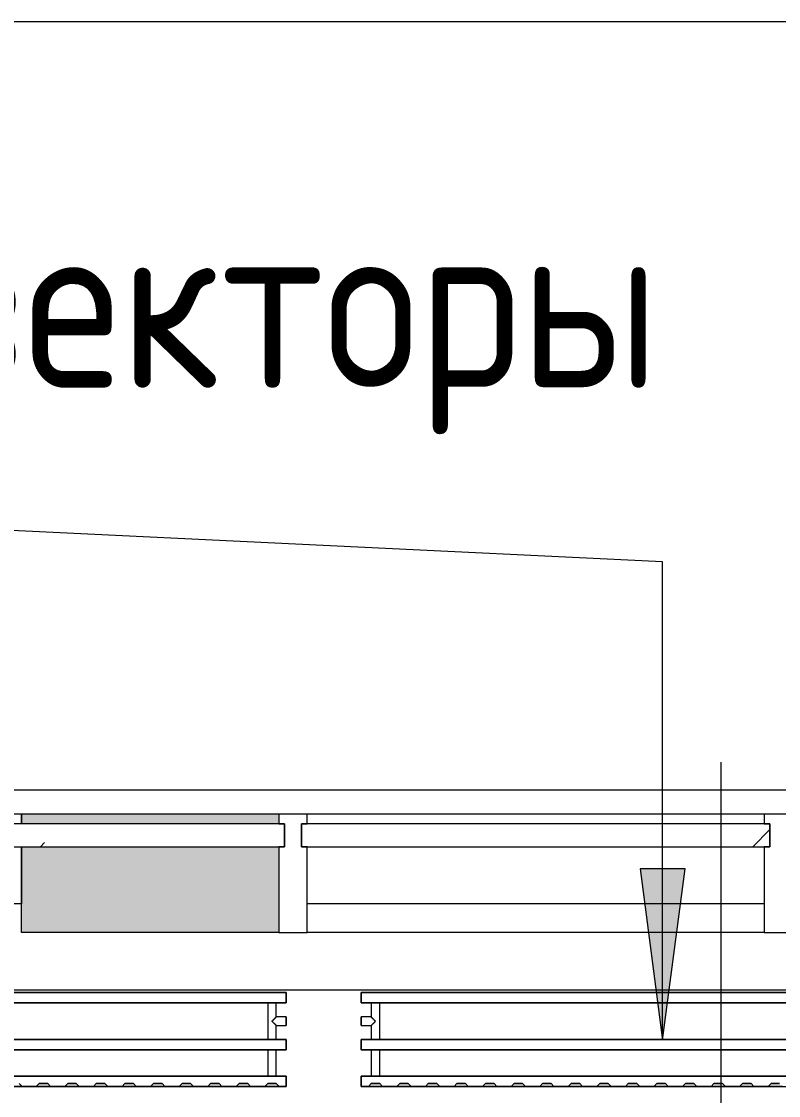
# Model space of a CAD drawing. Header units: millimetres. Extents: x -7229 to 193500, y -8553 to 29000.
# Drawn here: x 147058 to 148383, y 26815 to 28695 of the extents above; entities that cross this region are included whole.
import ezdxf

# ---------------------------------------------------------------- set-up
doc = ezdxf.new("R2010")
doc.units = ezdxf.units.MM
doc.linetypes.add('Осевая', pattern=[15875, 3175, -2381.25, 7937.5, -2381.25])
doc.layers.add('A-FLOR-3', color=7, linetype='Continuous', lineweight=9, true_color=0xaaaaaa)
doc.layers.add('A-GLAZ-CWMG-4', color=7, linetype='Continuous', lineweight=9, true_color=0x383e42)
for name, color, linetype, lineweight in [('A-GLAZ-CURT-2', 7, 'Continuous', 9), ('A-GLAZ-CWMG-3', 7, 'Continuous', 9), ('A-WALL-1', 7, 'Continuous', 9), ('G-ANNO-TEXT', 7, 'Continuous', 9), ('M-EQPM-2', 7, 'Continuous', 9), ('Оси', 7, 'Continuous', 9), ('Оси-2', 7, 'Осевая', 9)]:
    doc.layers.add(name, color=color, linetype=linetype, lineweight=lineweight)
doc.styles.add('GOST Common_1', font='GOST_Common.ttf', dxfattribs={"width": 0.9, "height": 300})

# ---------------------------------------------------------------- blocks, each defined once
blk = doc.blocks.new('Системная панель - Стекло - 40мм-22856068-План зашивки приборов отопления в осях 1-12')
at = {"layer": 'A-GLAZ-CURT-2'}
h = blk.add_hatch(dxfattribs=at)
h.set_pattern_fill('FP_139', color=256, style=0, pattern_type=2)
h.set_pattern_definition([(45, (-11435.13, -27190), (-282.8427, 282.8427), [200, -600]), (45, (-11635.13, -27290), (-282.8427, 282.8427), [600, -200]), (45, (-11235.13, -27390), (-282.8427, 282.8427), [200, -600])])
h.paths.add_polyline_path([(359.7, -40), (410.1, -40), (410.1, 0), (-410.1, 0), (-410.1, -40), (-50.1, -40)])
for p, q in [((410.1, 0), (-410.1, 0)), ((-410.1, 0), (-410.1, -40)), ((410.1, -40), (410.1, 0)), ((-410.1, -40), (410.1, -40))]:
    blk.add_line(p, q, dxfattribs=at)
blk = doc.blocks.new('Системная панель - Стекло - 40мм-V142-План зашивки приборов отопления в осях 1-12')
at = {"layer": 'A-GLAZ-CURT-2'}
h = blk.add_hatch(dxfattribs=at)
h.set_pattern_fill('FP_140', color=256, style=0, pattern_type=2)
h.set_pattern_definition([(45, (-12285.26, -27190), (-282.8427, 282.8427), [200, -600]), (45, (-12485.26, -27290), (-282.8427, 282.8427), [600, -200]), (45, (-12085.26, -27390), (-282.8427, 282.8427), [200, -600])])
h.paths.add_polyline_path([(410, -40), (410, 0), (-410, 0), (-410, -40), (400, -40)])
for p, q in [((410, 0), (-410, 0)), ((-410, 0), (-410, -40)), ((410, -40), (410, 0)), ((-410, -40), (410, -40))]:
    blk.add_line(p, q, dxfattribs=at)
blk = doc.blocks.new('Прямоугольный импост - Импост структурный с накладкой - 160мм-23251633-План зашивки приборов отопления в осях 1-12')
at = {"layer": 'A-GLAZ-CWMG-3'}
for p, q in [((11285, 27307), (10935, 27307)), ((11285, 27307), (11285, 27290)), ((11285, 27250), (11285, 27150)), ((11285, 27150), (10935, 27150))]:
    blk.add_line(p, q, dxfattribs=at)
blk = doc.blocks.new('Прямоугольный импост - Импост структурный с накладкой - 190мм-23251634-План зашивки приборов отопления в осях 1-12')
at = {"layer": 'A-GLAZ-CWMG-4'}
for points in [[(11694.9, 27290), (11735.3, 27290), (11735.3, 27307), (11285, 27307), (11285, 27290)], [(11694.9, 27100), (11735.3, 27100), (11735.3, 27250), (11285, 27250), (11285, 27100)]]:
    blk.add_hatch(color=256, dxfattribs=at).paths.add_polyline_path(points)
at = {"layer": 'A-GLAZ-CWMG-3'}
for p, q in [((11285, 27290), (11285, 27307)), ((11735.3, 27307), (11285, 27307)), ((11285, 27100), (11285, 27250)), ((11735.3, 27100), (11285, 27100))]:
    blk.add_line(p, q, dxfattribs=at)
blk = doc.blocks.new('Прямоугольный импост - Импост структурный с накладкой - 160мм-20149069-План зашивки приборов отопления в осях 1-12')
at = {"layer": 'A-GLAZ-CWMG-3'}
for p, q in [((9185, 27307), (8385, 27307)), ((9185, 27150), (8385, 27150))]:
    blk.add_line(p, q, dxfattribs=at)
blk = doc.blocks.new('Прямоугольный импост - Импост структурный с накладкой - 190мм-20153693-План зашивки приборов отопления в осях 1-12')
at = {"layer": 'A-GLAZ-CWMG-3'}
for p, q in [((-25, 40), (-25, 190)), ((-25, 190), (25, 190)), ((25, 190), (25, 40)), ((-15, 40), (-25, 40)), ((-15, 0), (-15, 40)), ((15, 40), (15, 0)), ((25, 40), (15, 40)), ((-25, -17), (-25, 0)), ((-25, 0), (-15, 0)), ((15, 0), (25, 0)), ((25, 0), (25, -17)), ((25, -17), (-25, -17))]:
    blk.add_line(p, q, dxfattribs=at)
blk = doc.blocks.new('radiator_prado_classic_z_tip_30_po exemplyaru - Classic Z Тип 30-500-30677905-План зашивки приборов отопления в осях 1-12')
at = {"layer": 'M-EQPM-2'}
for p, q in [((1800, 228), (0, 228)), ((1062.5, 228), (1087.5, 228)), ((1087.5, 228), (1062.5, 228)), ((1062.5, 228), (1087.5, 228)), ((1082.5, 223), (1087.5, 228)), ((1087.5, 228), (1082.5, 223)), ((1087.5, 228), (1112.5, 228)), ((1112.5, 228), (1137.5, 228)), ((1137.5, 228), (1112.5, 228)), ((1112.5, 228), (1137.5, 228)), ((1112.5, 228), (1117.5, 223)), ((1112.5, 228), (1117.5, 223)), ((1132.5, 223), (1137.5, 228)), ((1137.5, 228), (1132.5, 223)), ((1137.5, 228), (1162.5, 228)), ((1162.5, 228), (1187.5, 228)), ((1187.5, 228), (1162.5, 228)), ((1162.5, 228), (1187.5, 228)), ((1162.5, 228), (1167.5, 223)), ((1162.5, 228), (1167.5, 223)), ((1182.5, 223), (1187.5, 228)), ((1187.5, 228), (1182.5, 223)), ((1187.5, 228), (1212.5, 228)), ((1212.5, 228), (1237.5, 228)), ((1237.5, 228), (1212.5, 228)), ((1212.5, 228), (1237.5, 228)), ((1212.5, 228), (1217.5, 223)), ((1212.5, 228), (1217.5, 223)), ((1232.5, 223), (1237.5, 228)), ((1237.5, 228), (1232.5, 223)), ((1237.5, 228), (1262.5, 228)), ((1262.5, 228), (1287.5, 228)), ((1287.5, 228), (1262.5, 228)), ((1262.5, 228), (1287.5, 228)), ((1262.5, 228), (1267.5, 223)), ((1262.5, 228), (1267.5, 223)), ((1282.5, 223), (1287.5, 228)), ((1287.5, 228), (1282.5, 223)), ((1287.5, 228), (1312.2, 228)), ((1312.5, 228), (1337.5, 228)), ((1337.5, 228), (1312.5, 228)), ((1312.5, 228), (1337.5, 228)), ((1312.5, 228), (1317.5, 223)), ((1312.5, 228), (1317.5, 223)), ((1332.5, 223), (1337.5, 228)), ((1337.5, 228), (1332.5, 223)), ((1337.5, 228), (1362.5, 228)), ((1362.5, 228), (1387.5, 228)), ((1387.5, 228), (1362.5, 228)), ((1362.5, 228), (1387.5, 228)), ((1362.5, 228), (1367.5, 223)), ((1362.5, 228), (1367.5, 223)), ((1382.5, 223), (1387.5, 228)), ((1387.5, 228), (1382.5, 223)), ((1387.5, 228), (1412.5, 228)), ((1412.5, 228), (1437.5, 228)), ((1437.5, 228), (1412.5, 228)), ((1412.5, 228), (1437.5, 228)), ((1412.5, 228), (1417.5, 223)), ((1412.5, 228), (1417.5, 223)), ((1432.5, 223), (1437.5, 228)), ((1437.5, 228), (1432.5, 223)), ((1437.5, 228), (1462.5, 228)), ((1462.5, 228), (1487.5, 228)), ((1487.5, 228), (1462.5, 228)), ((1462.5, 228), (1487.5, 228)), ((1462.5, 228), (1467.5, 223)), ((1462.5, 228), (1467.5, 223)), ((1482.5, 223), (1487.5, 228)), ((1487.5, 228), (1482.5, 223)), ((1487.5, 228), (1512.5, 228)), ((1512.5, 228), (1537.5, 228)), ((1537.5, 228), (1512.5, 228)), ((1512.5, 228), (1537.5, 228)), ((1512.5, 228), (1517.5, 223)), ((1512.5, 228), (1517.5, 223)), ((1532.5, 223), (1537.5, 228)), ((1537.5, 228), (1532.5, 223)), ((1537.5, 228), (1562.5, 228)), ((1562.5, 228), (1587.5, 228)), ((1587.5, 228), (1562.5, 228)), ((1562.5, 228), (1587.5, 228)), ((1562.5, 228), (1567.5, 223)), ((1562.5, 228), (1567.5, 223)), ((1582.5, 223), (1587.5, 228)), ((1587.5, 228), (1582.5, 223)), ((1587.5, 228), (1612.5, 228)), ((1612.5, 228), (1637.5, 228)), ((1637.5, 228), (1612.5, 228)), ((1612.5, 228), (1637.5, 228)), ((1612.5, 228), (1617.5, 223)), ((1612.5, 228), (1617.5, 223)), ((1632.5, 223), (1637.5, 228)), ((1637.5, 228), (1632.5, 223)), ((1637.5, 228), (1662.5, 228)), ((1662.5, 228), (1687.5, 228)), ((1687.5, 228), (1662.5, 228)), ((1662.5, 228), (1687.5, 228)), ((1662.5, 228), (1667.5, 223)), ((1662.5, 228), (1667.5, 223)), ((1682.5, 223), (1687.5, 228)), ((1687.5, 228), (1682.5, 223)), ((1687.5, 228), (1712.5, 228)), ((1712.5, 228), (1737.5, 228)), ((1737.5, 228), (1712.5, 228)), ((1712.5, 228), (1737.5, 228)), ((1712.5, 228), (1717.5, 223)), ((1712.5, 228), (1717.5, 223)), ((1732.5, 223), (1737.5, 228)), ((1737.5, 228), (1732.5, 223)), ((1737.5, 228), (1762.5, 228)), ((1762.5, 228), (1787.5, 228)), ((1787.5, 228), (1762.5, 228)), ((1762.5, 228), (1787.5, 228)), ((1762.5, 228), (1767.5, 223)), ((1762.5, 228), (1767.5, 223)), ((1782.5, 223), (1787.5, 228)), ((1787.5, 228), (1782.5, 223)), ((1787.5, 228), (1800, 228)), ((1800, 210), (1800, 228)), ((1800, 228), (1800, 210)), ((0, 210), (1800, 210)), ((1767.5, 210), (32.5, 210)), ((1082.5, 223), (1067.5, 223)), ((1067.5, 223), (1082.5, 223)), ((1132.5, 223), (1117.5, 223)), ((1117.5, 223), (1132.5, 223)), ((1182.5, 223), (1167.5, 223)), ((1167.5, 223), (1182.5, 223)), ((1232.5, 223), (1217.5, 223)), ((1217.5, 223), (1232.5, 223)), ((1282.5, 223), (1267.5, 223)), ((1267.5, 223), (1282.5, 223)), ((1332.5, 223), (1317.5, 223)), ((1317.5, 223), (1332.5, 223)), ((1382.5, 223), (1367.5, 223)), ((1367.5, 223), (1382.5, 223)), ((1432.5, 223), (1417.5, 223)), ((1417.5, 223), (1432.5, 223)), ((1482.5, 223), (1467.5, 223)), ((1467.5, 223), (1482.5, 223)), ((1532.5, 223), (1517.5, 223)), ((1517.5, 223), (1532.5, 223)), ((1582.5, 223), (1567.5, 223)), ((1567.5, 223), (1582.5, 223)), ((1632.5, 223), (1617.5, 223)), ((1617.5, 223), (1632.5, 223)), ((1682.5, 223), (1667.5, 223)), ((1667.5, 223), (1682.5, 223)), ((1732.5, 223), (1717.5, 223)), ((1717.5, 223), (1732.5, 223)), ((1782.5, 223), (1767.5, 223)), ((1767.5, 223), (1782.5, 223)), ((1767.5, 210), (1767.5, 164)), ((1767.5, 210), (1767.5, 164)), ((1782.5, 210), (1767.5, 210)), ((1767.5, 210), (1782.5, 210)), ((1776.9, 210), (1767.5, 210)), ((1767.5, 210), (1782.5, 210)), ((1781.5, 210), (1768.5, 210)), ((1780.3, 210), (1776.9, 210)), ((1781.5, 210), (1780.3, 210)), ((1782.2, 210), (1781.5, 210)), ((1782.5, 210), (1782.2, 210)), ((1782.5, 164), (1782.5, 210)), ((1782.5, 164), (1782.5, 210)), ((1800, 210), (1782.5, 210)), ((1800, 164), (0, 164)), ((32.5, 164), (1767.5, 164)), ((1782.5, 164), (1767.5, 164)), ((1767.5, 164), (1768.5, 164)), ((1767.8, 164), (1767.5, 164)), ((1767.5, 164), (1782.5, 164)), ((1768.5, 164), (1767.8, 164)), ((1768.5, 164), (1782.5, 164)), ((1776.9, 164), (1768.5, 164)), ((1768.5, 164), (1781.5, 164)), ((1782.5, 164), (1776.9, 164)), ((1782.5, 164), (1800, 164)), ((1800, 146), (1800, 164)), ((1800, 164), (1800, 146)), ((0, 146), (1800, 146)), ((1767.5, 146), (32.5, 146)), ((1767.5, 146), (1767.5, 82)), ((1767.5, 146), (1767.5, 82)), ((1767.5, 146), (1782.5, 146)), ((1776.9, 146), (1767.5, 146)), ((1767.5, 146), (1780.3, 146)), ((1782.5, 146), (1767.5, 146)), ((1781.5, 146), (1768.5, 146)), ((1782.5, 146), (1776.9, 146)), ((1780.3, 146), (1781.5, 146)), ((1781.5, 146), (1782.5, 146)), ((1782.5, 121.5), (1782.5, 146)), ((1782.5, 121.5), (1782.5, 146)), ((1800, 146), (1782.5, 146)), ((1800, 121.5), (1782.5, 121.5)), ((1800, 121.5), (1782.5, 121.5)), ((1800, 121.5), (1800, 106.5)), ((1800, 121.2), (1800, 121.5)), ((1800, 121.5), (1800, 121.2)), ((1800, 121.2), (1800, 121.5)), ((1800, 106.8), (1800, 121.2)), ((1800, 121.2), (1800, 117.8)), ((1800, 106.8), (1800, 121.2)), ((1800, 117.8), (1800, 108.7)), ((1782.5, 82), (1782.5, 106.5)), ((1782.5, 106.5), (1800, 106.5)), ((1782.5, 82), (1782.5, 106.5)), ((1782.5, 106.5), (1800, 106.5)), ((1800, 108.7), (1800, 106.8)), ((1800, 106.5), (1800, 106.8)), ((1800, 106.8), (1800, 106.5)), ((1800, 106.5), (1800, 106.8)), ((1800, 82), (0, 82)), ((32.5, 82), (1767.5, 82)), ((1782.5, 82), (1767.5, 82)), ((1767.5, 82), (1773.1, 82)), ((1782.2, 82), (1767.5, 82)), ((1767.5, 82), (1782.5, 82)), ((1768.5, 82), (1781.5, 82)), ((1773.1, 82), (1780.3, 82)), ((1780.3, 82), (1782.5, 82)), ((1782.5, 82), (1782.2, 82)), ((1782.5, 82), (1800, 82)), ((1800, 64), (1800, 82)), ((1800, 82), (1800, 64)), ((1800, 64), (0, 64)), ((0, 64), (1800, 64))]:
    blk.add_line(p, q, dxfattribs=at)
for points, knots in [([(1775, 114), (1775.5, 114.5), (1776.4, 115.4), (1777.6, 116.6), (1778.4, 117.4), (1778.9, 117.9), (1779.2, 118.2), (1779.5, 118.5), (1779.8, 118.8), (1780.1, 119.2), (1780.4, 119.4), (1780.7, 119.7), (1781, 120), (1781.3, 120.3), (1781.5, 120.5), (1781.7, 120.7), (1781.9, 120.9), (1782.1, 121.1), (1782.2, 121.2), (1782.3, 121.3), (1782.5, 121.5), (1782.5, 121.5), (1782.5, 121.5)], [0, 0, 0, 0, 0.142857, 0.285714, 0.357143, 0.392857, 0.428571, 0.464286, 0.5, 0.535714, 0.571429, 0.607143, 0.642857, 0.678571, 0.714286, 0.75, 0.785714, 0.821429, 0.857143, 0.892857, 0.928571, 1, 1, 1, 1]), ([(1782.5, 106.5), (1782.5, 106.5), (1782.5, 106.5), (1782.3, 106.7), (1782.2, 106.8), (1782.1, 106.9), (1781.9, 107.1), (1781.7, 107.3), (1781.5, 107.5), (1781.3, 107.7), (1781, 108), (1780.7, 108.3), (1780.4, 108.6), (1780.1, 108.8), (1779.7, 109.3), (1779.3, 109.7), (1778.9, 110.1), (1778.4, 110.6), (1777.6, 111.4), (1776.4, 112.6), (1775.5, 113.5), (1775, 114)], [0, 0, 0, 0, 0.071429, 0.107143, 0.142857, 0.178571, 0.214286, 0.25, 0.285714, 0.321429, 0.357143, 0.392857, 0.428571, 0.464286, 0.5, 0.571429, 0.607143, 0.642857, 0.714286, 0.857143, 1, 1, 1, 1]), ([(1782.2, 121.2), (1782.2, 121.2), (1782.1, 121.1), (1781.9, 120.9), (1781.7, 120.7), (1781.5, 120.5), (1781.3, 120.3), (1781, 120), (1780.7, 119.7), (1780.4, 119.4), (1780.1, 119.2), (1779.7, 118.7), (1779.3, 118.3), (1778.9, 117.9), (1778.4, 117.4), (1777.6, 116.6), (1776.9, 115.9), (1776.4, 115.4)], [0.1428571, 0.1428571, 0.1428571, 0.1428571, 0.1785714, 0.2142857, 0.25, 0.2857143, 0.3214286, 0.3571429, 0.3928571, 0.4285714, 0.4642857, 0.5, 0.5714286, 0.6071429, 0.6428571, 0.7142857, 0.8571429, 0.8571429, 0.8571429, 0.8571429]), ([(1776.4, 115.4), (1776.9, 115.9), (1777.6, 116.6), (1778.4, 117.4), (1778.9, 117.9), (1779.2, 118.2), (1779.5, 118.5), (1779.8, 118.8), (1780.1, 119.2), (1780.4, 119.4), (1780.7, 119.7), (1781, 120), (1781.3, 120.3), (1781.5, 120.5), (1781.7, 120.7), (1781.9, 120.9), (1782.1, 121.1), (1782.2, 121.2), (1782.2, 121.2)], [0.1428571, 0.1428571, 0.1428571, 0.1428571, 0.2857143, 0.3571429, 0.3928571, 0.4285714, 0.4642857, 0.5, 0.5357143, 0.5714286, 0.6071429, 0.6428571, 0.6785714, 0.7142857, 0.75, 0.7857143, 0.8214286, 0.8571429, 0.8571429, 0.8571429, 0.8571429]), ([(1781.5, 120.5), (1781.4, 120.4), (1781.3, 120.3), (1781, 120), (1780.7, 119.7), (1780.4, 119.4), (1780.1, 119.2), (1779.7, 118.7), (1779.3, 118.3), (1778.9, 117.9), (1778.4, 117.4), (1777.6, 116.6), (1776.9, 115.9), (1776.4, 115.4)], [0.2857143, 0.2857143, 0.2857143, 0.2857143, 0.3214286, 0.3571429, 0.3928571, 0.4285714, 0.4642857, 0.5, 0.5714286, 0.6071429, 0.6428571, 0.7142857, 0.8571429, 0.8571429, 0.8571429, 0.8571429]), ([(1782.5, 121.5), (1782.5, 121.5), (1782.5, 121.5), (1782.3, 121.3), (1782.3, 121.3), (1782.2, 121.2)], [0, 0, 0, 0, 0.0714286, 0.1071429, 0.1428571, 0.1428571, 0.1428571, 0.1428571]), ([(1782.5, 121.5), (1782.5, 121.5), (1782.5, 121.5), (1782.3, 121.3), (1782.3, 121.3), (1782.2, 121.2)], [0, 0, 0, 0, 0.0714286, 0.1071429, 0.1428571, 0.1428571, 0.1428571, 0.1428571]), ([(1782.2, 121.2), (1782.3, 121.3), (1782.3, 121.3), (1782.5, 121.5), (1782.5, 121.5), (1782.5, 121.5)], [0.8571429, 0.8571429, 0.8571429, 0.8571429, 0.8928571, 0.9285714, 1, 1, 1, 1]), ([(1777.9, 111.1), (1778.1, 110.9), (1778.4, 110.6), (1778.9, 110.1), (1779.2, 109.8), (1779.5, 109.5), (1779.8, 109.2), (1780.1, 108.8), (1780.4, 108.6), (1780.7, 108.3), (1781, 108), (1781.3, 107.7), (1781.5, 107.5), (1781.7, 107.3), (1781.9, 107.1), (1782.1, 106.9), (1782.2, 106.8), (1782.2, 106.8)], [0.2857143, 0.2857143, 0.2857143, 0.2857143, 0.3571429, 0.3928571, 0.4285714, 0.4642857, 0.5, 0.5357143, 0.5714286, 0.6071429, 0.6428571, 0.6785714, 0.7142857, 0.75, 0.7857143, 0.8214286, 0.8571429, 0.8571429, 0.8571429, 0.8571429]), ([(1777.9, 111.1), (1778.1, 110.9), (1778.4, 110.6), (1778.9, 110.1), (1779.2, 109.8), (1779.5, 109.5), (1779.8, 109.2), (1780.1, 108.8), (1780.4, 108.6), (1780.7, 108.3), (1781, 108), (1781.3, 107.7), (1781.5, 107.5), (1781.7, 107.3), (1781.9, 107.1), (1782.1, 106.9), (1782.2, 106.8), (1782.2, 106.8)], [0.2857143, 0.2857143, 0.2857143, 0.2857143, 0.3571429, 0.3928571, 0.4285714, 0.4642857, 0.5, 0.5357143, 0.5714286, 0.6071429, 0.6428571, 0.6785714, 0.7142857, 0.75, 0.7857143, 0.8214286, 0.8571429, 0.8571429, 0.8571429, 0.8571429]), ([(1782.2, 106.8), (1782.2, 106.8), (1782.1, 106.9), (1781.9, 107.1), (1781.7, 107.3), (1781.5, 107.5), (1781.3, 107.7), (1781, 108), (1780.7, 108.3), (1780.4, 108.6), (1780.1, 108.8), (1779.7, 109.3), (1779.3, 109.7), (1778.9, 110.1), (1778.4, 110.6), (1778.1, 110.9), (1777.9, 111.1)], [0.1428571, 0.1428571, 0.1428571, 0.1428571, 0.1785714, 0.2142857, 0.25, 0.2857143, 0.3214286, 0.3571429, 0.3928571, 0.4285714, 0.4642857, 0.5, 0.5714286, 0.6071429, 0.6428571, 0.7142857, 0.7142857, 0.7142857, 0.7142857]), ([(1782.2, 106.8), (1782.3, 106.7), (1782.3, 106.7), (1782.5, 106.5), (1782.5, 106.5), (1782.5, 106.5)], [0.8571429, 0.8571429, 0.8571429, 0.8571429, 0.8928571, 0.9285714, 1, 1, 1, 1]), ([(1782.2, 106.8), (1782.3, 106.7), (1782.3, 106.7), (1782.5, 106.5), (1782.5, 106.5), (1782.5, 106.5)], [0.8571429, 0.8571429, 0.8571429, 0.8571429, 0.8928571, 0.9285714, 1, 1, 1, 1]), ([(1782.5, 106.5), (1782.5, 106.5), (1782.5, 106.5), (1782.3, 106.7), (1782.3, 106.7), (1782.2, 106.8)], [0, 0, 0, 0, 0.0714286, 0.1071429, 0.1428571, 0.1428571, 0.1428571, 0.1428571])]:
    blk.add_open_spline(points, degree=3, knots=knots, dxfattribs=at)
for points in [[(1776.4, 115.4), (1776, 115), (1775.5, 114.5), (1775, 114)], [(1776.4, 115.4), (1776, 115), (1775.5, 114.5), (1775, 114)], [(1775, 114), (1775.5, 114.5), (1776, 115), (1776.4, 115.4)], [(1775, 114), (1775.5, 113.5), (1776.4, 112.6), (1777.4, 111.6), (1777.9, 111.1)], [(1775, 114), (1775.5, 113.5), (1776.4, 112.6), (1777.4, 111.6), (1777.9, 111.1)], [(1777.9, 111.1), (1777.4, 111.6), (1776.4, 112.6), (1775.5, 113.5), (1775, 114)], [(1782.2, 121.2), (1782.2, 121.2), (1782.1, 121.1), (1781.9, 120.9), (1781.7, 120.7), (1781.6, 120.6), (1781.5, 120.5)]]:
    blk.add_open_spline(points, degree=3, dxfattribs=at)
blk = doc.blocks.new('radiator_prado_classic_z_tip_30_po exemplyaru - Classic Z Тип 30-500-V204-План зашивки приборов отопления в осях 1-12')
at = {"layer": 'M-EQPM-2'}
for p, q in [((0, 228), (0, 210)), ((1800, 228), (0, 228)), ((0, 210), (0, 228)), ((0, 228), (12.5, 228)), ((12.5, 228), (37.5, 228)), ((37.5, 228), (12.5, 228)), ((12.5, 228), (37.5, 228)), ((12.5, 228), (17.5, 223)), ((12.5, 228), (17.5, 223)), ((32.5, 223), (37.5, 228)), ((37.5, 228), (32.5, 223)), ((37.5, 228), (62.5, 228)), ((62.5, 228), (87.5, 228)), ((87.5, 228), (62.5, 228)), ((62.5, 228), (87.5, 228)), ((62.5, 228), (67.5, 223)), ((62.5, 228), (67.5, 223)), ((82.5, 223), (87.5, 228)), ((87.5, 228), (82.5, 223)), ((87.5, 228), (112.5, 228)), ((112.5, 228), (137.5, 228)), ((137.5, 228), (112.5, 228)), ((112.5, 228), (137.5, 228)), ((112.5, 228), (117.5, 223)), ((112.5, 228), (117.5, 223)), ((132.5, 223), (137.5, 228)), ((137.5, 228), (132.5, 223)), ((137.5, 228), (162.5, 228)), ((162.5, 228), (187.5, 228)), ((187.5, 228), (162.5, 228)), ((162.5, 228), (187.5, 228)), ((162.5, 228), (167.5, 223)), ((162.5, 228), (167.5, 223)), ((182.5, 223), (187.5, 228)), ((187.5, 228), (182.5, 223)), ((187.5, 228), (212.5, 228)), ((212.5, 228), (237.5, 228)), ((237.5, 228), (212.5, 228)), ((212.5, 228), (237.5, 228)), ((212.5, 228), (217.5, 223)), ((212.5, 228), (217.5, 223)), ((232.5, 223), (237.5, 228)), ((237.5, 228), (232.5, 223)), ((237.5, 228), (262.5, 228)), ((262.5, 228), (287.5, 228)), ((287.5, 228), (262.5, 228)), ((262.5, 228), (287.5, 228)), ((262.5, 228), (267.5, 223)), ((262.5, 228), (267.5, 223)), ((282.5, 223), (287.5, 228)), ((287.5, 228), (282.5, 223)), ((287.5, 228), (312.5, 228)), ((312.5, 228), (337.5, 228)), ((337.5, 228), (312.5, 228)), ((312.5, 228), (337.5, 228)), ((312.5, 228), (317.5, 223)), ((312.5, 228), (317.5, 223)), ((332.5, 223), (337.5, 228)), ((337.5, 228), (332.5, 223)), ((337.5, 228), (362.5, 228)), ((362.5, 228), (387.5, 228)), ((387.5, 228), (362.5, 228)), ((362.5, 228), (387.5, 228)), ((362.5, 228), (367.5, 223)), ((362.5, 228), (367.5, 223)), ((382.5, 223), (387.5, 228)), ((387.5, 228), (382.5, 223)), ((387.5, 228), (412.5, 228)), ((412.5, 228), (437.5, 228)), ((437.5, 228), (412.5, 228)), ((412.5, 228), (437.5, 228)), ((412.5, 228), (417.5, 223)), ((412.5, 228), (417.5, 223)), ((432.5, 223), (437.5, 228)), ((437.5, 228), (432.5, 223)), ((437.5, 228), (462.5, 228)), ((462.5, 228), (487.5, 228)), ((487.5, 228), (462.5, 228)), ((462.5, 228), (487.5, 228)), ((462.5, 228), (467.5, 223)), ((462.5, 228), (467.5, 223)), ((0, 210), (1800, 210)), ((17.5, 210), (0, 210)), ((32.5, 223), (17.5, 223)), ((17.5, 223), (32.5, 223)), ((17.5, 210), (17.5, 164)), ((17.5, 210), (17.5, 164)), ((19.7, 210), (17.5, 210)), ((17.5, 210), (32.5, 210)), ((32.5, 210), (17.5, 210)), ((17.5, 210), (32.5, 210)), ((31.5, 210), (18.5, 210)), ((21.2, 210), (19.7, 210)), ((32.5, 210), (21.2, 210)), ((32.5, 164), (32.5, 210)), ((32.5, 164), (32.5, 210)), ((1767.5, 210), (32.5, 210)), ((82.5, 223), (67.5, 223)), ((67.5, 223), (82.5, 223)), ((132.5, 223), (117.5, 223)), ((117.5, 223), (132.5, 223)), ((182.5, 223), (167.5, 223)), ((167.5, 223), (182.5, 223)), ((232.5, 223), (217.5, 223)), ((217.5, 223), (232.5, 223)), ((282.5, 223), (267.5, 223)), ((267.5, 223), (282.5, 223)), ((332.5, 223), (317.5, 223)), ((317.5, 223), (332.5, 223)), ((382.5, 223), (367.5, 223)), ((367.5, 223), (382.5, 223)), ((432.5, 223), (417.5, 223)), ((417.5, 223), (432.5, 223)), ((1800, 164), (0, 164)), ((0, 164), (0, 146)), ((0, 146), (0, 164)), ((0, 164), (17.5, 164)), ((32.5, 164), (17.5, 164)), ((17.5, 164), (32.5, 164)), ((32.5, 164), (17.5, 164)), ((17.5, 164), (30.3, 164)), ((18.5, 164), (31.5, 164)), ((30.3, 164), (32.5, 164)), ((32.5, 164), (1767.5, 164)), ((0, 146), (1800, 146)), ((17.5, 146), (0, 146)), ((17.5, 146), (17.5, 121.5)), ((17.5, 146), (17.5, 121.5)), ((17.5, 146), (32.5, 146)), ((32.5, 146), (17.5, 146)), ((17.5, 146), (32.5, 146)), ((32.5, 146), (17.5, 146)), ((31.5, 146), (18.5, 146)), ((32.5, 82), (32.5, 146)), ((32.5, 82), (32.5, 146)), ((1767.5, 146), (32.5, 146)), ((17.5, 121.5), (0, 121.5)), ((17.5, 121.5), (0, 121.5)), ((0, 121.5), (0, 121.2)), ((0, 106.5), (0, 121.5)), ((0, 121.2), (0, 117.7)), ((0, 121.2), (0, 120.5)), ((0, 120.5), (0, 121.2)), ((0, 121.2), (0, 121.2)), ((0, 120.5), (0, 119.3)), ((0, 119.3), (0, 120.5)), ((0, 119.3), (0, 117.7)), ((0, 117.7), (0, 119.3)), ((0, 117.7), (0, 115.9)), ((0, 115.9), (0, 117.7)), ((0, 117.7), (0, 110.2)), ((0, 115.9), (0, 114)), ((0, 114), (0, 115.9)), ((0, 114), (0, 112.1)), ((0, 112.1), (0, 114)), ((0, 112.1), (0, 110.2)), ((0, 110.2), (0, 112.1)), ((0, 110.2), (0, 106.8)), ((0, 110.2), (0, 108.7)), ((0, 108.7), (0, 110.2)), ((0, 108.7), (0, 106.8)), ((0, 107.5), (0, 108.7)), ((0, 106.8), (0, 107.5)), ((0, 106.8), (0, 106.5)), ((0, 106.8), (0, 106.8)), ((0, 106.5), (17.5, 106.5)), ((0, 106.5), (17.5, 106.5)), ((17.5, 106.5), (17.5, 82)), ((17.5, 106.5), (17.5, 82)), ((1800, 82), (0, 82)), ((0, 82), (0, 64)), ((0, 64), (0, 82)), ((0, 82), (17.5, 82)), ((32.5, 82), (17.5, 82)), ((17.5, 82), (32.5, 82)), ((32.5, 82), (17.5, 82)), ((17.5, 82), (17.8, 82)), ((17.8, 82), (25, 82)), ((18.5, 82), (31.5, 82)), ((25, 82), (32.5, 82)), ((32.5, 82), (1767.5, 82)), ((1800, 64), (0, 64)), ((0, 64), (1800, 64))]:
    blk.add_line(p, q, dxfattribs=at)
for points, knots in [([(17.8, 121.2), (17.7, 121.3), (17.7, 121.3), (17.5, 121.5), (17.5, 121.5), (17.5, 121.5)], [0.8571429, 0.8571429, 0.8571429, 0.8571429, 0.8928571, 0.9285714, 1, 1, 1, 1]), ([(17.5, 121.5), (17.5, 121.5), (17.5, 121.5), (17.7, 121.3), (17.7, 121.3), (17.8, 121.2)], [0, 0, 0, 0, 0.0714286, 0.1071429, 0.1428571, 0.1428571, 0.1428571, 0.1428571]), ([(17.5, 121.5), (17.5, 121.5), (17.5, 121.5), (17.7, 121.3), (17.7, 121.3), (17.8, 121.2)], [0, 0, 0, 0, 0.0714286, 0.1071429, 0.1428571, 0.1428571, 0.1428571, 0.1428571]), ([(25, 114), (24.5, 114.5), (23.6, 115.4), (22.4, 116.6), (21.6, 117.4), (21.1, 117.9), (20.8, 118.2), (20.5, 118.5), (20.2, 118.8), (19.8, 119.1), (19.6, 119.4), (19.3, 119.7), (19, 120), (18.7, 120.3), (18.5, 120.5), (18.3, 120.7), (18.1, 120.9), (17.9, 121.1), (17.8, 121.2), (17.7, 121.3), (17.5, 121.5), (17.5, 121.5), (17.5, 121.5)], [0, 0, 0, 0, 0.142857, 0.285714, 0.357143, 0.392857, 0.428571, 0.464286, 0.5, 0.535714, 0.571429, 0.607143, 0.642857, 0.678571, 0.714286, 0.75, 0.785714, 0.821429, 0.857143, 0.892857, 0.928571, 1, 1, 1, 1]), ([(17.5, 106.5), (17.5, 106.5), (17.5, 106.5), (17.7, 106.7), (17.8, 106.8), (17.9, 106.9), (18.1, 107.1), (18.3, 107.3), (18.5, 107.5), (18.7, 107.7), (19, 108), (19.3, 108.3), (19.6, 108.6), (19.8, 108.9), (20.3, 109.3), (20.7, 109.7), (21.1, 110.1), (21.6, 110.6), (22.4, 111.4), (23.6, 112.6), (24.5, 113.5), (25, 114)], [0, 0, 0, 0, 0.071429, 0.107143, 0.142857, 0.178571, 0.214286, 0.25, 0.285714, 0.321429, 0.357143, 0.392857, 0.428571, 0.464286, 0.5, 0.571429, 0.607143, 0.642857, 0.714286, 0.857143, 1, 1, 1, 1]), ([(17.8, 121.2), (17.8, 121.2), (17.9, 121.1), (18.1, 120.9), (18.3, 120.7), (18.5, 120.5), (18.7, 120.3), (19, 120), (19.3, 119.7), (19.6, 119.4), (19.9, 119.2), (20.3, 118.7), (20.6, 118.4), (20.8, 118.2)], [0.1428571, 0.1428571, 0.1428571, 0.1428571, 0.1785714, 0.2142857, 0.25, 0.2857143, 0.3214286, 0.3571429, 0.3928571, 0.4285714, 0.4642857, 0.5, 0.5714286, 0.5714286, 0.5714286, 0.5714286]), ([(17.8, 121.2), (17.8, 121.2), (17.9, 121.1), (18.1, 120.9), (18.3, 120.7), (18.5, 120.5), (18.7, 120.3), (19, 120), (19.3, 119.7), (19.6, 119.4), (19.8, 119.1), (20.3, 118.7), (20.7, 118.3), (21.1, 117.9), (21.6, 117.4), (22.4, 116.6), (23.1, 115.9), (23.6, 115.4)], [0.1428571, 0.1428571, 0.1428571, 0.1428571, 0.1785714, 0.2142857, 0.25, 0.2857143, 0.3214286, 0.3571429, 0.3928571, 0.4285714, 0.4642857, 0.5, 0.5714286, 0.6071429, 0.6428571, 0.7142857, 0.8571429, 0.8571429, 0.8571429, 0.8571429]), ([(22.1, 116.9), (21.9, 117.1), (21.6, 117.4), (21.1, 117.9), (20.9, 118.1), (20.8, 118.2)], [0.2857143, 0.2857143, 0.2857143, 0.2857143, 0.3571429, 0.3928571, 0.4285714, 0.4285714, 0.4285714, 0.4285714]), ([(20.8, 118.2), (20.9, 118.1), (21.1, 117.9), (21.6, 117.4), (21.9, 117.1), (22.1, 116.9)], [0.5714286, 0.5714286, 0.5714286, 0.5714286, 0.6071429, 0.6428571, 0.7142857, 0.7142857, 0.7142857, 0.7142857]), ([(17.5, 106.5), (17.5, 106.5), (17.5, 106.5), (17.7, 106.7), (17.7, 106.7), (17.8, 106.8)], [0, 0, 0, 0, 0.0714286, 0.1071429, 0.1428571, 0.1428571, 0.1428571, 0.1428571]), ([(17.8, 106.8), (17.7, 106.7), (17.7, 106.7), (17.5, 106.5), (17.5, 106.5), (17.5, 106.5)], [0.8571429, 0.8571429, 0.8571429, 0.8571429, 0.8928571, 0.9285714, 1, 1, 1, 1]), ([(17.8, 106.8), (17.7, 106.7), (17.7, 106.7), (17.5, 106.5), (17.5, 106.5), (17.5, 106.5)], [0.8571429, 0.8571429, 0.8571429, 0.8571429, 0.8928571, 0.9285714, 1, 1, 1, 1]), ([(22.1, 111.1), (21.9, 110.9), (21.6, 110.6), (21.1, 110.1), (20.8, 109.8), (20.5, 109.5), (20.2, 109.2), (19.8, 108.9), (19.6, 108.6), (19.3, 108.3), (19, 108), (18.7, 107.7), (18.5, 107.5), (18.3, 107.3), (18.1, 107.1), (17.9, 106.9), (17.8, 106.8), (17.8, 106.8)], [0.2857143, 0.2857143, 0.2857143, 0.2857143, 0.3571429, 0.3928571, 0.4285714, 0.4642857, 0.5, 0.5357143, 0.5714286, 0.6071429, 0.6428571, 0.6785714, 0.7142857, 0.75, 0.7857143, 0.8214286, 0.8571429, 0.8571429, 0.8571429, 0.8571429]), ([(17.8, 106.8), (17.8, 106.8), (17.9, 106.9), (18.1, 107.1), (18.3, 107.3), (18.5, 107.5), (18.7, 107.7), (19, 108), (19.3, 108.3), (19.6, 108.6), (19.9, 108.8), (20.3, 109.3), (20.6, 109.6), (20.8, 109.8)], [0.1428571, 0.1428571, 0.1428571, 0.1428571, 0.1785714, 0.2142857, 0.25, 0.2857143, 0.3214286, 0.3571429, 0.3928571, 0.4285714, 0.4642857, 0.5, 0.5714286, 0.5714286, 0.5714286, 0.5714286]), ([(20.8, 109.8), (20.9, 109.9), (21.1, 110.1), (21.6, 110.6), (21.9, 110.9), (22.1, 111.1)], [0.5714286, 0.5714286, 0.5714286, 0.5714286, 0.6071429, 0.6428571, 0.7142857, 0.7142857, 0.7142857, 0.7142857]), ([(22.1, 111.1), (21.9, 110.9), (21.6, 110.6), (21.1, 110.1), (20.9, 109.9), (20.8, 109.8)], [0.2857143, 0.2857143, 0.2857143, 0.2857143, 0.3571429, 0.3928571, 0.4285714, 0.4285714, 0.4285714, 0.4285714])]:
    blk.add_open_spline(points, degree=3, knots=knots, dxfattribs=at)
for points in [[(20.8, 118.2), (20.7, 118.3), (20.5, 118.5), (20.2, 118.8), (19.9, 119.2), (19.6, 119.4), (19.3, 119.7), (19, 120), (18.7, 120.3), (18.5, 120.5), (18.3, 120.7), (18.1, 120.9), (17.9, 121.1), (17.8, 121.2), (17.8, 121.2)], [(23.6, 115.4), (23.1, 115.9), (22.6, 116.4), (22.1, 116.9)], [(22.1, 116.9), (22.6, 116.4), (23.1, 115.9), (23.6, 115.4)], [(25, 114), (24.5, 113.5), (23.6, 112.6), (22.6, 111.6), (22.1, 111.1)], [(25, 114), (24.5, 114.5), (24, 115), (23.6, 115.4)], [(23.6, 115.4), (24, 115), (24.5, 114.5), (25, 114)], [(23.6, 115.4), (24, 115), (24.5, 114.5), (25, 114)], [(23.6, 112.6), (24, 113), (24.5, 113.5), (25, 114)], [(25, 114), (24.5, 113.5), (24, 113), (23.6, 112.6)], [(20.8, 109.8), (20.7, 109.7), (20.5, 109.5), (20.2, 109.2), (19.9, 108.8), (19.6, 108.6), (19.3, 108.3), (19, 108), (18.7, 107.7), (18.5, 107.5), (18.3, 107.3), (18.1, 107.1), (17.9, 106.9), (17.8, 106.8), (17.8, 106.8)], [(22.1, 111.1), (22.6, 111.6), (23.1, 112.1), (23.6, 112.6)], [(23.6, 112.6), (23.1, 112.1), (22.6, 111.6), (22.1, 111.1)]]:
    blk.add_open_spline(points, degree=3, dxfattribs=at)

msp = doc.modelspace()

# ---------------------------------------------------------------- hatches: boundary and pattern name
at = {"layer": 'G-ANNO-TEXT'}
msp.add_hatch(color=256, dxfattribs=at).paths.add_polyline_path([(148180.3, 26911.5), (148219.8, 27211.5), (148140.8, 27211.5)])

# ---------------------------------------------------------------- linework, layer by layer
at = {"layer": 'A-FLOR-3'}
msp.add_line((148358.2, 27100), (147558.2, 27100), dxfattribs=at)
at = {"layer": 'A-WALL-1'}
msp.add_line((139832.9, 27350), (153583.2, 27350), dxfattribs=at)
at = {"layer": 'G-ANNO-TEXT'}
for p, q in [((136225.9, 28694.7), (152163.9, 28694.7)), ((148180.3, 27748.9), (143761.5, 27961)), ((148180.3, 26911.5), (148180.3, 27748.9)), ((148219.8, 27211.5), (148140.8, 27211.5)), ((148140.8, 27211.5), (148180.3, 26911.5)), ((148180.3, 26911.5), (148219.8, 27211.5))]:
    msp.add_line(p, q, dxfattribs=at)
at = {"layer": 'Оси'}
msp.add_line((148282.9, 24898.1), (148282.9, 27398.1), dxfattribs=at)
at = {"layer": 'Оси-2'}
msp.add_line((135044.1, 27000), (167063.4, 27000), dxfattribs=at)

# ---------------------------------------------------------------- block references
at = {"layer": 'A-GLAZ-CURT-2'}
for name, p in [('Системная панель - Стекло - 40мм-22856068-План зашивки приборов отопления в осях 1-12', (147108, 27290)), ('Системная панель - Стекло - 40мм-V142-План зашивки приборов отопления в осях 1-12', (147958.2, 27290))]:
    msp.add_blockref(name, p, dxfattribs=at)
at = {"layer": 'A-GLAZ-CWMG-3'}
for name, p in [('Прямоугольный импост - Импост структурный с накладкой - 160мм-23251633-План зашивки приборов отопления в осях 1-12', (135772.9, 0)), ('Прямоугольный импост - Импост структурный с накладкой - 190мм-23251634-План зашивки приборов отопления в осях 1-12', (135772.9, 0)), ('Прямоугольный импост - Импост структурный с накладкой - 160мм-20149069-План зашивки приборов отопления в осях 1-12', (139173.2, 0))]:
    msp.add_blockref(name, p, dxfattribs=at)
at = {"layer": 'A-GLAZ-CWMG-3', "extrusion": (0, 0, -1), "rotation": 180}
for p in [(-147533.2, 27290), (-148383.2, 27290)]:
    msp.add_blockref('Прямоугольный импост - Импост структурный с накладкой - 190мм-20153693-План зашивки приборов отопления в осях 1-12', p, dxfattribs=at)
at = {"layer": 'M-EQPM-2', "rotation": 180}
for name, p in [('radiator_prado_classic_z_tip_30_po exemplyaru - Classic Z Тип 30-500-V204-План зашивки приборов отопления в осях 1-12', (147521.4, 27058.8)), ('radiator_prado_classic_z_tip_30_po exemplyaru - Classic Z Тип 30-500-30677905-План зашивки приборов отопления в осях 1-12', (149452.6, 27058.8))]:
    msp.add_blockref(name, p, dxfattribs=at)

# ---------------------------------------------------------------- texts
at = {"layer": 'G-ANNO-TEXT', "insert": (146342.2, 28353.7), "char_height": 300, "width": 2424.303, "attachment_point": 1, "style": 'GOST Common_1'}
msp.add_mtext('конвекторы', dxfattribs=at)

doc.saveas('drawing.dxf')
